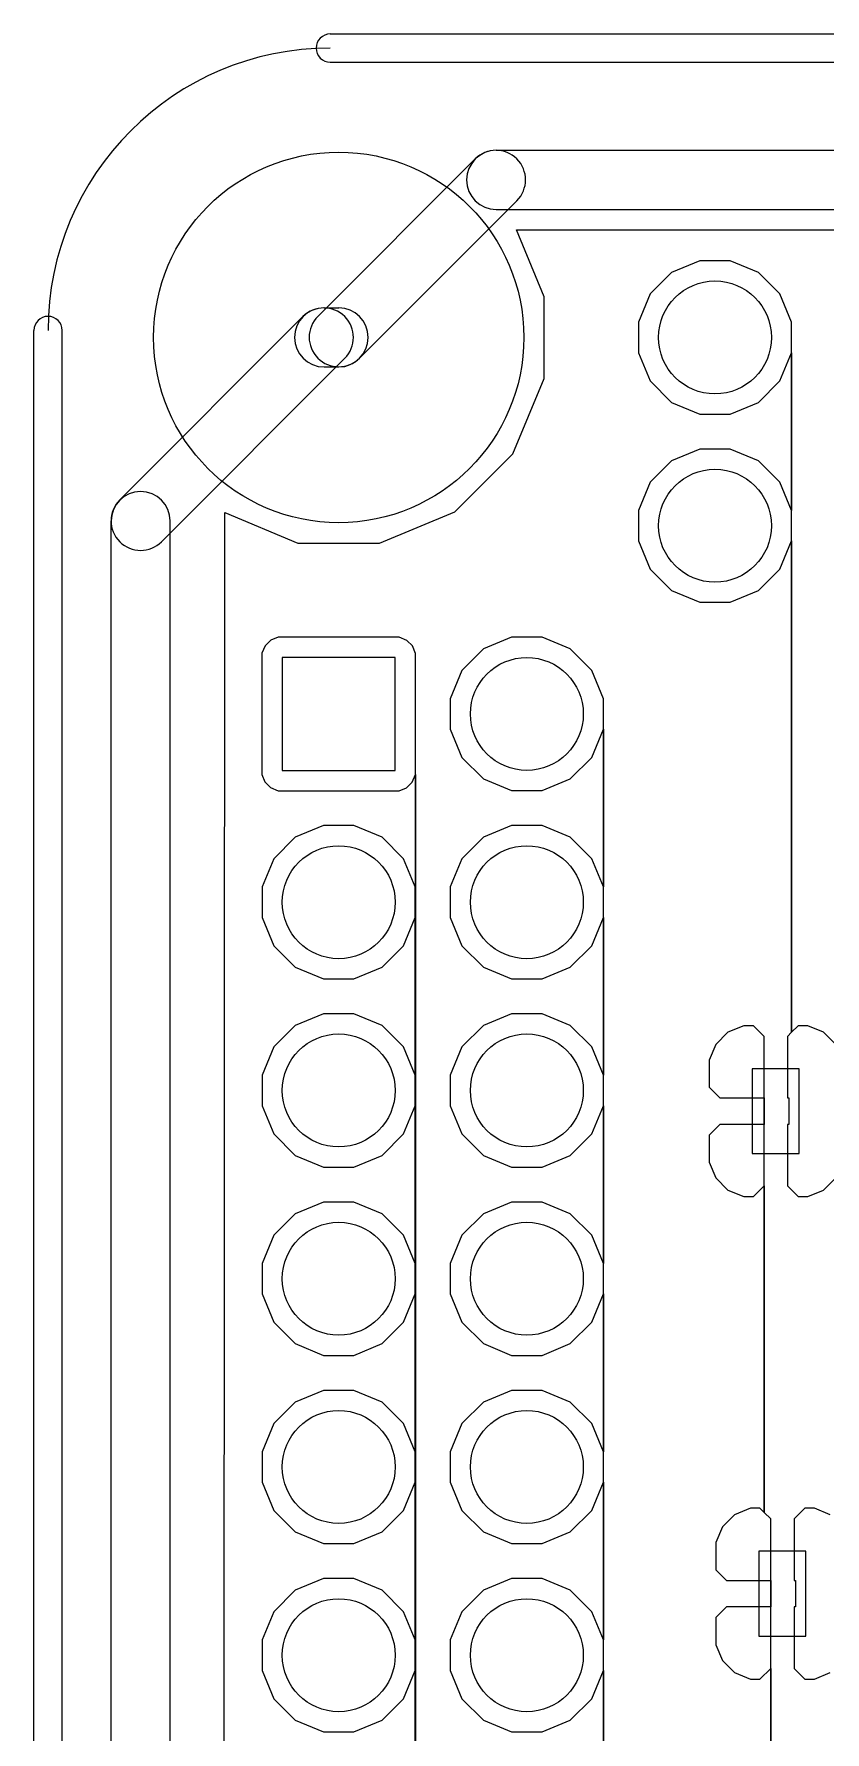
# Model space of a CAD drawing. Extents: x 32880 to 68030, y 27285 to 49782.
# Drawn here: x 32880 to 37085, y 40762 to 49782 of the extents above; entities that cross this region are included whole.
import ezdxf

# ---------------------------------------------------------------- set-up
doc = ezdxf.new("R2010")
doc.units = 0
doc.layers.add('BLACK', color=1, linetype='CONTINUOUS')

msp = doc.modelspace()

# ---------------------------------------------------------------- linework, layer by layer
at = {"layer": 'BLACK'}
for p, q in [((34455, 49782), (66455, 49782)), ((34455, 49632), (66455, 49632)), ((35337, 49164), (51055, 49164)), ((35225, 49118), (34389, 48282)), ((35447, 48896), (34611, 48060)), ((35337, 48850), (51055, 48850)), ((35445, 48741), (35446, 48742)), ((35445, 48741), (35446, 48742)), ((35592, 48386), (35445, 48741)), ((35592, 48386), (35445, 48741)), ((35446, 48742), (49560, 48742)), ((35446, 48742), (49560, 48742)), ((36419, 48577), (36269, 48515)), ((36419, 48577), (36269, 48515)), ((36581, 48577), (36419, 48577)), ((36581, 48577), (36419, 48577)), ((36731, 48515), (36581, 48577)), ((36731, 48515), (36581, 48577)), ((36269, 48515), (36155, 48401)), ((36269, 48515), (36155, 48401)), ((36845, 48401), (36731, 48515)), ((36845, 48401), (36731, 48515)), ((35592, 47952), (35592, 48386)), ((35592, 47952), (35592, 48386)), ((36155, 48401), (36093, 48251)), ((36155, 48401), (36093, 48251)), ((36907, 48251), (36845, 48401)), ((36907, 48251), (36845, 48401)), ((34310, 48281), (33336, 47307)), ((34422, 48327), (34500, 48327)), ((32880, 29207), (32880, 48207)), ((33030, 29207), (33030, 48207)), ((36093, 48251), (36093, 48089)), ((36093, 48251), (36093, 48089)), ((36907, 48089), (36907, 48251)), ((36907, 48089), (36907, 48251)), ((36093, 48089), (36155, 47939)), ((36093, 48089), (36155, 47939)), ((36845, 47939), (36907, 48089)), ((36845, 47939), (36907, 48089)), ((36907, 47251), (36907, 48089)), ((36907, 48089), (36907, 47251)), ((36907, 47251), (36907, 48089)), ((36907, 48089), (36907, 47251)), ((34532, 48059), (33558, 47085)), ((34422, 48013), (34500, 48013)), ((35425, 47551), (35592, 47952)), ((35425, 47551), (35592, 47952)), ((36155, 47939), (36269, 47825)), ((36155, 47939), (36269, 47825)), ((36731, 47825), (36845, 47939)), ((36731, 47825), (36845, 47939)), ((36269, 47825), (36419, 47763)), ((36269, 47825), (36419, 47763)), ((36581, 47763), (36731, 47825)), ((36581, 47763), (36731, 47825)), ((36419, 47763), (36581, 47763)), ((36419, 47763), (36581, 47763)), ((35117, 47244), (35425, 47551)), ((35117, 47244), (35425, 47551)), ((36419, 47577), (36269, 47515)), ((36419, 47577), (36269, 47515)), ((36581, 47577), (36419, 47577)), ((36581, 47577), (36419, 47577)), ((36731, 47515), (36581, 47577)), ((36731, 47515), (36581, 47577)), ((36269, 47515), (36155, 47401)), ((36269, 47515), (36155, 47401)), ((36845, 47401), (36731, 47515)), ((36845, 47401), (36731, 47515)), ((36155, 47401), (36093, 47251)), ((36155, 47401), (36093, 47251)), ((36907, 47251), (36845, 47401)), ((36907, 47251), (36845, 47401)), ((33290, 30223), (33290, 47195)), ((33604, 30223), (33604, 47195)), ((33887, 30158), (33895, 47240)), ((33887, 30158), (33895, 47240)), ((33895, 47240), (34282, 47078)), ((33895, 47240), (34282, 47078)), ((34716, 47078), (35117, 47244)), ((34716, 47078), (35117, 47244)), ((36093, 47251), (36093, 47089)), ((36093, 47251), (36093, 47089)), ((36907, 47089), (36907, 47251)), ((36907, 47089), (36907, 47251)), ((36093, 47089), (36155, 46939)), ((36093, 47089), (36155, 46939)), ((36845, 46939), (36907, 47089)), ((36845, 46939), (36907, 47089)), ((36907, 44479), (36907, 47089)), ((36907, 47089), (36907, 44479)), ((36907, 44479), (36907, 47089)), ((36907, 47089), (36907, 44479)), ((34282, 47078), (34716, 47078)), ((34282, 47078), (34716, 47078)), ((36155, 46939), (36269, 46825)), ((36155, 46939), (36269, 46825)), ((36731, 46825), (36845, 46939)), ((36731, 46825), (36845, 46939)), ((36269, 46825), (36419, 46763)), ((36269, 46825), (36419, 46763)), ((36581, 46763), (36731, 46825)), ((36581, 46763), (36731, 46825)), ((36419, 46763), (36581, 46763)), ((36419, 46763), (36581, 46763)), ((34139, 46562), (34109, 46532)), ((34139, 46562), (34109, 46532)), ((34179, 46578), (34139, 46562)), ((34179, 46578), (34139, 46562)), ((34779, 46578), (34179, 46578)), ((34779, 46578), (34179, 46578)), ((34822, 46578), (34779, 46578)), ((34822, 46578), (34779, 46578)), ((34862, 46561), (34822, 46578)), ((34862, 46561), (34822, 46578)), ((34892, 46531), (34862, 46561)), ((34892, 46531), (34862, 46561)), ((35419, 46577), (35269, 46515)), ((35419, 46577), (35269, 46515)), ((35581, 46577), (35419, 46577)), ((35581, 46577), (35419, 46577)), ((35731, 46515), (35581, 46577)), ((35731, 46515), (35581, 46577)), ((34109, 46532), (34092, 46492)), ((34109, 46532), (34092, 46492)), ((34092, 46492), (34092, 46449)), ((34092, 46492), (34092, 46449)), ((34800, 46470), (34200, 46470)), ((34200, 46470), (34200, 45870)), ((34800, 45870), (34800, 46470)), ((34908, 46491), (34892, 46531)), ((34908, 46491), (34892, 46531)), ((34908, 45891), (34908, 46491)), ((34908, 45891), (34908, 46491)), ((35269, 46515), (35155, 46401)), ((35269, 46515), (35155, 46401)), ((35845, 46401), (35731, 46515)), ((35845, 46401), (35731, 46515)), ((34092, 46449), (34092, 45849)), ((34092, 46449), (34092, 45849)), ((35155, 46401), (35093, 46251)), ((35155, 46401), (35093, 46251)), ((35907, 46251), (35845, 46401)), ((35907, 46251), (35845, 46401)), ((35093, 46251), (35093, 46089)), ((35093, 46251), (35093, 46089)), ((35907, 46089), (35907, 46251)), ((35907, 46089), (35907, 46251)), ((35093, 46089), (35155, 45939)), ((35093, 46089), (35155, 45939)), ((35845, 45939), (35907, 46089)), ((35845, 45939), (35907, 46089)), ((35907, 45251), (35907, 46089)), ((35907, 46089), (35907, 45251)), ((35907, 45251), (35907, 46089)), ((35907, 46089), (35907, 45251)), ((35155, 45939), (35269, 45825)), ((35155, 45939), (35269, 45825)), ((35731, 45825), (35845, 45939)), ((35731, 45825), (35845, 45939)), ((34092, 45849), (34108, 45809)), ((34092, 45849), (34108, 45809)), ((34200, 45870), (34800, 45870)), ((34891, 45808), (34908, 45848)), ((34891, 45808), (34908, 45848)), ((34908, 45848), (34908, 45891)), ((34908, 45848), (34908, 45891)), ((34908, 38518), (34908, 45848)), ((34908, 45848), (34908, 38518)), ((34908, 38518), (34908, 45848)), ((34908, 45848), (34908, 38518)), ((35269, 45825), (35419, 45763)), ((35269, 45825), (35419, 45763)), ((35581, 45763), (35731, 45825)), ((35581, 45763), (35731, 45825)), ((34108, 45809), (34138, 45779)), ((34108, 45809), (34138, 45779)), ((34138, 45779), (34178, 45762)), ((34138, 45779), (34178, 45762)), ((34178, 45762), (34221, 45762)), ((34178, 45762), (34221, 45762)), ((34221, 45762), (34821, 45762)), ((34221, 45762), (34821, 45762)), ((34821, 45762), (34861, 45778)), ((34821, 45762), (34861, 45778)), ((34861, 45778), (34891, 45808)), ((34861, 45778), (34891, 45808)), ((35419, 45763), (35581, 45763)), ((35419, 45763), (35581, 45763)), ((34419, 45577), (34269, 45515)), ((34419, 45577), (34269, 45515)), ((34581, 45577), (34419, 45577)), ((34581, 45577), (34419, 45577)), ((34731, 45515), (34581, 45577)), ((34731, 45515), (34581, 45577)), ((35419, 45577), (35269, 45515)), ((35419, 45577), (35269, 45515)), ((35581, 45577), (35419, 45577)), ((35581, 45577), (35419, 45577)), ((35731, 45515), (35581, 45577)), ((35731, 45515), (35581, 45577)), ((34269, 45515), (34155, 45401)), ((34269, 45515), (34155, 45401)), ((34845, 45401), (34731, 45515)), ((34845, 45401), (34731, 45515)), ((35269, 45515), (35155, 45401)), ((35269, 45515), (35155, 45401)), ((35845, 45401), (35731, 45515)), ((35845, 45401), (35731, 45515)), ((34155, 45401), (34093, 45251)), ((34155, 45401), (34093, 45251)), ((34907, 45251), (34845, 45401)), ((34907, 45251), (34845, 45401)), ((35155, 45401), (35093, 45251)), ((35155, 45401), (35093, 45251)), ((35907, 45251), (35845, 45401)), ((35907, 45251), (35845, 45401)), ((34093, 45251), (34093, 45089)), ((34093, 45251), (34093, 45089)), ((34907, 45089), (34907, 45251)), ((34907, 45089), (34907, 45251)), ((35093, 45251), (35093, 45089)), ((35093, 45251), (35093, 45089)), ((35907, 45089), (35907, 45251)), ((35907, 45089), (35907, 45251)), ((34093, 45089), (34155, 44939)), ((34093, 45089), (34155, 44939)), ((34845, 44939), (34907, 45089)), ((34845, 44939), (34907, 45089)), ((34907, 44251), (34907, 45089)), ((34907, 45089), (34907, 44251)), ((34907, 44251), (34907, 45089)), ((34907, 45089), (34907, 44251)), ((35093, 45089), (35155, 44939)), ((35093, 45089), (35155, 44939)), ((35845, 44939), (35907, 45089)), ((35845, 44939), (35907, 45089)), ((35907, 44251), (35907, 45089)), ((35907, 45089), (35907, 44251)), ((35907, 44251), (35907, 45089)), ((35907, 45089), (35907, 44251)), ((34155, 44939), (34269, 44825)), ((34155, 44939), (34269, 44825)), ((34731, 44825), (34845, 44939)), ((34731, 44825), (34845, 44939)), ((35155, 44939), (35269, 44825)), ((35155, 44939), (35269, 44825)), ((35731, 44825), (35845, 44939)), ((35731, 44825), (35845, 44939)), ((34269, 44825), (34419, 44763)), ((34269, 44825), (34419, 44763)), ((34419, 44763), (34581, 44763)), ((34419, 44763), (34581, 44763)), ((34581, 44763), (34731, 44825)), ((34581, 44763), (34731, 44825)), ((35269, 44825), (35419, 44763)), ((35269, 44825), (35419, 44763)), ((35419, 44763), (35581, 44763)), ((35419, 44763), (35581, 44763)), ((35581, 44763), (35731, 44825)), ((35581, 44763), (35731, 44825)), ((34419, 44577), (34269, 44515)), ((34419, 44577), (34269, 44515)), ((34581, 44577), (34419, 44577)), ((34581, 44577), (34419, 44577)), ((34731, 44515), (34581, 44577)), ((34731, 44515), (34581, 44577)), ((35419, 44577), (35269, 44515)), ((35419, 44577), (35269, 44515)), ((35581, 44577), (35419, 44577)), ((35581, 44577), (35419, 44577)), ((35731, 44515), (35581, 44577)), ((35731, 44515), (35581, 44577)), ((34269, 44515), (34155, 44401)), ((34269, 44515), (34155, 44401)), ((34845, 44401), (34731, 44515)), ((34845, 44401), (34731, 44515)), ((35269, 44515), (35155, 44401)), ((35269, 44515), (35155, 44401)), ((35845, 44401), (35731, 44515)), ((35845, 44401), (35731, 44515)), ((36569, 44479), (36504, 44415)), ((36569, 44479), (36504, 44415)), ((36653, 44514), (36569, 44479)), ((36653, 44514), (36569, 44479)), ((36704, 44514), (36653, 44514)), ((36704, 44514), (36653, 44514)), ((36761, 44457), (36704, 44514)), ((36761, 44457), (36704, 44514)), ((36907, 44479), (36885, 44457)), ((36907, 44479), (36885, 44457)), ((36942, 44514), (36907, 44479)), ((36942, 44514), (36907, 44479)), ((36993, 44514), (36942, 44514)), ((36993, 44514), (36942, 44514)), ((37077, 44479), (36993, 44514)), ((37077, 44479), (36993, 44514)), ((37142, 44415), (37077, 44479)), ((37142, 44415), (37077, 44479)), ((34155, 44401), (34093, 44251)), ((34155, 44401), (34093, 44251)), ((34907, 44251), (34845, 44401)), ((34907, 44251), (34845, 44401)), ((35155, 44401), (35093, 44251)), ((35155, 44401), (35093, 44251)), ((35907, 44251), (35845, 44401)), ((35907, 44251), (35845, 44401)), ((36504, 44415), (36469, 44331)), ((36504, 44415), (36469, 44331)), ((36761, 44130), (36761, 44457)), ((36761, 44130), (36761, 44457)), ((36885, 44457), (36885, 44130)), ((36885, 44457), (36885, 44130)), ((36469, 44331), (36469, 44240)), ((36469, 44331), (36469, 44240)), ((34093, 44251), (34093, 44089)), ((34093, 44251), (34093, 44089)), ((34907, 44089), (34907, 44251)), ((34907, 44089), (34907, 44251)), ((35093, 44251), (35093, 44089)), ((35093, 44251), (35093, 44089)), ((35907, 44089), (35907, 44251)), ((35907, 44089), (35907, 44251)), ((36469, 44240), (36469, 44187)), ((36469, 44240), (36469, 44187)), ((36948, 44285), (36698, 44285)), ((36698, 44285), (36698, 43835)), ((36948, 43835), (36948, 44285)), ((36469, 44187), (36526, 44130)), ((36469, 44187), (36526, 44130)), ((36526, 44130), (36761, 44130)), ((36526, 44130), (36761, 44130)), ((36761, 43990), (36761, 44130)), ((36761, 44130), (36761, 43990)), ((36761, 43990), (36761, 44130)), ((36761, 44130), (36761, 43990)), ((36885, 44130), (36893, 44130)), ((36885, 44130), (36893, 44130)), ((36893, 44130), (36893, 43990)), ((36893, 44130), (36893, 43990)), ((34093, 44089), (34155, 43939)), ((34093, 44089), (34155, 43939)), ((34845, 43939), (34907, 44089)), ((34845, 43939), (34907, 44089)), ((34907, 43251), (34907, 44089)), ((34907, 44089), (34907, 43251)), ((34907, 43251), (34907, 44089)), ((34907, 44089), (34907, 43251)), ((35093, 44089), (35155, 43939)), ((35093, 44089), (35155, 43939)), ((35845, 43939), (35907, 44089)), ((35845, 43939), (35907, 44089)), ((35907, 43251), (35907, 44089)), ((35907, 44089), (35907, 43251)), ((35907, 43251), (35907, 44089)), ((35907, 44089), (35907, 43251)), ((34155, 43939), (34269, 43825)), ((34155, 43939), (34269, 43825)), ((34731, 43825), (34845, 43939)), ((34731, 43825), (34845, 43939)), ((35155, 43939), (35269, 43825)), ((35155, 43939), (35269, 43825)), ((35731, 43825), (35845, 43939)), ((35731, 43825), (35845, 43939)), ((36526, 43990), (36469, 43933)), ((36526, 43990), (36469, 43933)), ((36469, 43933), (36469, 43880)), ((36469, 43933), (36469, 43880)), ((36761, 43990), (36526, 43990)), ((36761, 43990), (36526, 43990)), ((36761, 43663), (36761, 43990)), ((36761, 43663), (36761, 43990)), ((36893, 43990), (36885, 43990)), ((36885, 43990), (36885, 43663)), ((36893, 43990), (36885, 43990)), ((36885, 43990), (36885, 43663)), ((36469, 43880), (36469, 43789)), ((36469, 43880), (36469, 43789)), ((34269, 43825), (34419, 43763)), ((34269, 43825), (34419, 43763)), ((34419, 43763), (34581, 43763)), ((34419, 43763), (34581, 43763)), ((34581, 43763), (34731, 43825)), ((34581, 43763), (34731, 43825)), ((35269, 43825), (35419, 43763)), ((35269, 43825), (35419, 43763)), ((35419, 43763), (35581, 43763)), ((35419, 43763), (35581, 43763)), ((35581, 43763), (35731, 43825)), ((35581, 43763), (35731, 43825)), ((36469, 43789), (36504, 43705)), ((36469, 43789), (36504, 43705)), ((36698, 43835), (36948, 43835)), ((36504, 43705), (36569, 43641)), ((36504, 43705), (36569, 43641)), ((36704, 43606), (36761, 43663)), ((36704, 43606), (36761, 43663)), ((36761, 41929), (36761, 43663)), ((36761, 43663), (36761, 41929)), ((36761, 41929), (36761, 43663)), ((36761, 43663), (36761, 41929)), ((36885, 43663), (36942, 43606)), ((36885, 43663), (36942, 43606)), ((37077, 43641), (37142, 43705)), ((37077, 43641), (37142, 43705)), ((34419, 43577), (34269, 43515)), ((34419, 43577), (34269, 43515)), ((34581, 43577), (34419, 43577)), ((34581, 43577), (34419, 43577)), ((34731, 43515), (34581, 43577)), ((34731, 43515), (34581, 43577)), ((35419, 43577), (35269, 43515)), ((35419, 43577), (35269, 43515)), ((35581, 43577), (35419, 43577)), ((35581, 43577), (35419, 43577)), ((35731, 43515), (35581, 43577)), ((35731, 43515), (35581, 43577)), ((36569, 43641), (36653, 43606)), ((36569, 43641), (36653, 43606)), ((36653, 43606), (36704, 43606)), ((36653, 43606), (36704, 43606)), ((36942, 43606), (36993, 43606)), ((36942, 43606), (36993, 43606)), ((36993, 43606), (37077, 43641)), ((36993, 43606), (37077, 43641)), ((34269, 43515), (34155, 43401)), ((34269, 43515), (34155, 43401)), ((34845, 43401), (34731, 43515)), ((34845, 43401), (34731, 43515)), ((35269, 43515), (35155, 43401)), ((35269, 43515), (35155, 43401)), ((35845, 43401), (35731, 43515)), ((35845, 43401), (35731, 43515)), ((34155, 43401), (34093, 43251)), ((34155, 43401), (34093, 43251)), ((34907, 43251), (34845, 43401)), ((34907, 43251), (34845, 43401)), ((35155, 43401), (35093, 43251)), ((35155, 43401), (35093, 43251)), ((35907, 43251), (35845, 43401)), ((35907, 43251), (35845, 43401)), ((34093, 43251), (34093, 43089)), ((34093, 43251), (34093, 43089)), ((34907, 43089), (34907, 43251)), ((34907, 43089), (34907, 43251)), ((35093, 43251), (35093, 43089)), ((35093, 43251), (35093, 43089)), ((35907, 43089), (35907, 43251)), ((35907, 43089), (35907, 43251)), ((34093, 43089), (34155, 42939)), ((34093, 43089), (34155, 42939)), ((34845, 42939), (34907, 43089)), ((34845, 42939), (34907, 43089)), ((34907, 42251), (34907, 43089)), ((34907, 43089), (34907, 42251)), ((34907, 42251), (34907, 43089)), ((34907, 43089), (34907, 42251)), ((35093, 43089), (35155, 42939)), ((35093, 43089), (35155, 42939)), ((35845, 42939), (35907, 43089)), ((35845, 42939), (35907, 43089)), ((35907, 42251), (35907, 43089)), ((35907, 43089), (35907, 42251)), ((35907, 42251), (35907, 43089)), ((35907, 43089), (35907, 42251)), ((34155, 42939), (34269, 42825)), ((34155, 42939), (34269, 42825)), ((34731, 42825), (34845, 42939)), ((34731, 42825), (34845, 42939)), ((35155, 42939), (35269, 42825)), ((35155, 42939), (35269, 42825)), ((35731, 42825), (35845, 42939)), ((35731, 42825), (35845, 42939)), ((34269, 42825), (34419, 42763)), ((34269, 42825), (34419, 42763)), ((34419, 42763), (34581, 42763)), ((34419, 42763), (34581, 42763)), ((34581, 42763), (34731, 42825)), ((34581, 42763), (34731, 42825)), ((35269, 42825), (35419, 42763)), ((35269, 42825), (35419, 42763)), ((35419, 42763), (35581, 42763)), ((35419, 42763), (35581, 42763)), ((35581, 42763), (35731, 42825)), ((35581, 42763), (35731, 42825)), ((34419, 42577), (34269, 42515)), ((34419, 42577), (34269, 42515)), ((34581, 42577), (34419, 42577)), ((34581, 42577), (34419, 42577)), ((34731, 42515), (34581, 42577)), ((34731, 42515), (34581, 42577)), ((35419, 42577), (35269, 42515)), ((35419, 42577), (35269, 42515)), ((35581, 42577), (35419, 42577)), ((35581, 42577), (35419, 42577)), ((35731, 42515), (35581, 42577)), ((35731, 42515), (35581, 42577)), ((34269, 42515), (34155, 42401)), ((34269, 42515), (34155, 42401)), ((34845, 42401), (34731, 42515)), ((34845, 42401), (34731, 42515)), ((35269, 42515), (35155, 42401)), ((35269, 42515), (35155, 42401)), ((35845, 42401), (35731, 42515)), ((35845, 42401), (35731, 42515)), ((34155, 42401), (34093, 42251)), ((34155, 42401), (34093, 42251)), ((34907, 42251), (34845, 42401)), ((34907, 42251), (34845, 42401)), ((35155, 42401), (35093, 42251)), ((35155, 42401), (35093, 42251)), ((35907, 42251), (35845, 42401)), ((35907, 42251), (35845, 42401)), ((34093, 42251), (34093, 42089)), ((34093, 42251), (34093, 42089)), ((34907, 42089), (34907, 42251)), ((34907, 42089), (34907, 42251)), ((35093, 42251), (35093, 42089)), ((35093, 42251), (35093, 42089)), ((35907, 42089), (35907, 42251)), ((35907, 42089), (35907, 42251)), ((34093, 42089), (34155, 41939)), ((34093, 42089), (34155, 41939)), ((34845, 41939), (34907, 42089)), ((34845, 41939), (34907, 42089)), ((34907, 41251), (34907, 42089)), ((34907, 42089), (34907, 41251)), ((34907, 41251), (34907, 42089)), ((34907, 42089), (34907, 41251)), ((35093, 42089), (35155, 41939)), ((35093, 42089), (35155, 41939)), ((35845, 41939), (35907, 42089)), ((35845, 41939), (35907, 42089)), ((35907, 41251), (35907, 42089)), ((35907, 42089), (35907, 41251)), ((35907, 41251), (35907, 42089)), ((35907, 42089), (35907, 41251)), ((36688, 41951), (36604, 41916)), ((36688, 41951), (36604, 41916)), ((36739, 41951), (36688, 41951)), ((36739, 41951), (36688, 41951)), ((36761, 41929), (36739, 41951)), ((36761, 41929), (36739, 41951)), ((36977, 41951), (36920, 41894)), ((36977, 41951), (36920, 41894)), ((37028, 41951), (36977, 41951)), ((37028, 41951), (36977, 41951)), ((37112, 41916), (37028, 41951)), ((37112, 41916), (37028, 41951)), ((34155, 41939), (34269, 41825)), ((34155, 41939), (34269, 41825)), ((34731, 41825), (34845, 41939)), ((34731, 41825), (34845, 41939)), ((35155, 41939), (35269, 41825)), ((35155, 41939), (35269, 41825)), ((35731, 41825), (35845, 41939)), ((35731, 41825), (35845, 41939)), ((36604, 41916), (36539, 41852)), ((36604, 41916), (36539, 41852)), ((36796, 41894), (36761, 41929)), ((36796, 41894), (36761, 41929)), ((36796, 41567), (36796, 41894)), ((36796, 41567), (36796, 41894)), ((36920, 41894), (36920, 41567)), ((36920, 41894), (36920, 41567)), ((34269, 41825), (34419, 41763)), ((34269, 41825), (34419, 41763)), ((34419, 41763), (34581, 41763)), ((34419, 41763), (34581, 41763)), ((34581, 41763), (34731, 41825)), ((34581, 41763), (34731, 41825)), ((35269, 41825), (35419, 41763)), ((35269, 41825), (35419, 41763)), ((35419, 41763), (35581, 41763)), ((35419, 41763), (35581, 41763)), ((35581, 41763), (35731, 41825)), ((35581, 41763), (35731, 41825)), ((36539, 41852), (36504, 41768)), ((36539, 41852), (36504, 41768)), ((36504, 41768), (36504, 41677)), ((36504, 41768), (36504, 41677)), ((36504, 41677), (36504, 41624)), ((36504, 41677), (36504, 41624)), ((36983, 41722), (36733, 41722)), ((36733, 41722), (36733, 41272)), ((36983, 41272), (36983, 41722)), ((36504, 41624), (36561, 41567)), ((36504, 41624), (36561, 41567)), ((34269, 41515), (34155, 41401)), ((34269, 41515), (34155, 41401)), ((34419, 41577), (34269, 41515)), ((34419, 41577), (34269, 41515)), ((34581, 41577), (34419, 41577)), ((34581, 41577), (34419, 41577)), ((34731, 41515), (34581, 41577)), ((34731, 41515), (34581, 41577)), ((34845, 41401), (34731, 41515)), ((34845, 41401), (34731, 41515)), ((35269, 41515), (35155, 41401)), ((35269, 41515), (35155, 41401)), ((35419, 41577), (35269, 41515)), ((35419, 41577), (35269, 41515)), ((35581, 41577), (35419, 41577)), ((35581, 41577), (35419, 41577)), ((35731, 41515), (35581, 41577)), ((35731, 41515), (35581, 41577)), ((35845, 41401), (35731, 41515)), ((35845, 41401), (35731, 41515)), ((36561, 41567), (36796, 41567)), ((36561, 41567), (36796, 41567)), ((36796, 41427), (36796, 41567)), ((36796, 41567), (36796, 41427)), ((36796, 41427), (36796, 41567)), ((36796, 41567), (36796, 41427)), ((36920, 41567), (36928, 41567)), ((36920, 41567), (36928, 41567)), ((36928, 41567), (36928, 41427)), ((36928, 41567), (36928, 41427)), ((36561, 41427), (36504, 41370)), ((36561, 41427), (36504, 41370)), ((36796, 41427), (36561, 41427)), ((36796, 41427), (36561, 41427)), ((36796, 41100), (36796, 41427)), ((36796, 41100), (36796, 41427)), ((36928, 41427), (36920, 41427)), ((36920, 41427), (36920, 41100)), ((36928, 41427), (36920, 41427)), ((36920, 41427), (36920, 41100)), ((34155, 41401), (34093, 41251)), ((34155, 41401), (34093, 41251)), ((34907, 41251), (34845, 41401)), ((34907, 41251), (34845, 41401)), ((35155, 41401), (35093, 41251)), ((35155, 41401), (35093, 41251)), ((35907, 41251), (35845, 41401)), ((35907, 41251), (35845, 41401)), ((36504, 41370), (36504, 41317)), ((36504, 41370), (36504, 41317)), ((36504, 41317), (36504, 41226)), ((36504, 41317), (36504, 41226)), ((34093, 41251), (34093, 41089)), ((34093, 41251), (34093, 41089)), ((34907, 41089), (34907, 41251)), ((34907, 41089), (34907, 41251)), ((35093, 41251), (35093, 41089)), ((35093, 41251), (35093, 41089)), ((35907, 41089), (35907, 41251)), ((35907, 41089), (35907, 41251)), ((36504, 41226), (36539, 41142)), ((36504, 41226), (36539, 41142)), ((36733, 41272), (36983, 41272)), ((36539, 41142), (36604, 41078)), ((36539, 41142), (36604, 41078)), ((34093, 41089), (34155, 40939)), ((34093, 41089), (34155, 40939)), ((34845, 40939), (34907, 41089)), ((34845, 40939), (34907, 41089)), ((34907, 40251), (34907, 41089)), ((34907, 41089), (34907, 40251)), ((34907, 40251), (34907, 41089)), ((34907, 41089), (34907, 40251)), ((35093, 41089), (35155, 40939)), ((35093, 41089), (35155, 40939)), ((35845, 40939), (35907, 41089)), ((35845, 40939), (35907, 41089)), ((35907, 40251), (35907, 41089)), ((35907, 41089), (35907, 40251)), ((35907, 40251), (35907, 41089)), ((35907, 41089), (35907, 40251)), ((36604, 41078), (36688, 41043)), ((36604, 41078), (36688, 41043)), ((36688, 41043), (36739, 41043)), ((36688, 41043), (36739, 41043)), ((36739, 41043), (36796, 41100)), ((36739, 41043), (36796, 41100)), ((36796, 39881), (36796, 41100)), ((36796, 41100), (36796, 39881)), ((36796, 39881), (36796, 41100)), ((36796, 41100), (36796, 39881)), ((36920, 41100), (36977, 41043)), ((36920, 41100), (36977, 41043)), ((36977, 41043), (37028, 41043)), ((36977, 41043), (37028, 41043)), ((37028, 41043), (37112, 41078)), ((37028, 41043), (37112, 41078)), ((34155, 40939), (34269, 40825)), ((34155, 40939), (34269, 40825)), ((34731, 40825), (34845, 40939)), ((34731, 40825), (34845, 40939)), ((35155, 40939), (35269, 40825)), ((35155, 40939), (35269, 40825)), ((35731, 40825), (35845, 40939)), ((35731, 40825), (35845, 40939)), ((34269, 40825), (34419, 40763)), ((34269, 40825), (34419, 40763)), ((34581, 40763), (34731, 40825)), ((34581, 40763), (34731, 40825)), ((35269, 40825), (35419, 40763)), ((35269, 40825), (35419, 40763)), ((35581, 40763), (35731, 40825)), ((35581, 40763), (35731, 40825)), ((34419, 40763), (34581, 40763)), ((34419, 40763), (34581, 40763)), ((35419, 40763), (35581, 40763)), ((35419, 40763), (35581, 40763))]:
    msp.add_line(p, q, dxfattribs=at)
for centre, radius in [((34500, 48170), 984), ((36500, 48170), 300), ((36500, 47170), 300), ((35500, 46170), 300), ((34500, 45170), 300), ((35500, 45170), 300), ((34500, 44170), 300), ((35500, 44170), 300), ((34500, 43170), 300), ((35500, 43170), 300), ((34500, 42170), 300), ((35500, 42170), 300), ((34500, 41170), 300), ((35500, 41170), 300)]:
    msp.add_circle(centre, radius, dxfattribs=at)
for centre, radius, start, end in [((34455, 48207), 1500, 90, 180), ((34455, 49707), 75, 90, 270), ((35337, 49007), 157, 90, 270), ((35336, 49007), 157, -45, 135), ((32955, 48207), 75, 360, 540), ((34422, 48170), 157, 90, 270), ((34421, 48170), 157, -45, 135), ((34500, 48171), 157, 135, 315), ((34500, 48170), 157, 270, 450), ((33447, 47195), 157, 360, 540), ((33447, 47196), 157, 135, 315)]:
    msp.add_arc(centre, radius, start, end, dxfattribs=at)

doc.saveas('drawing.dxf')
